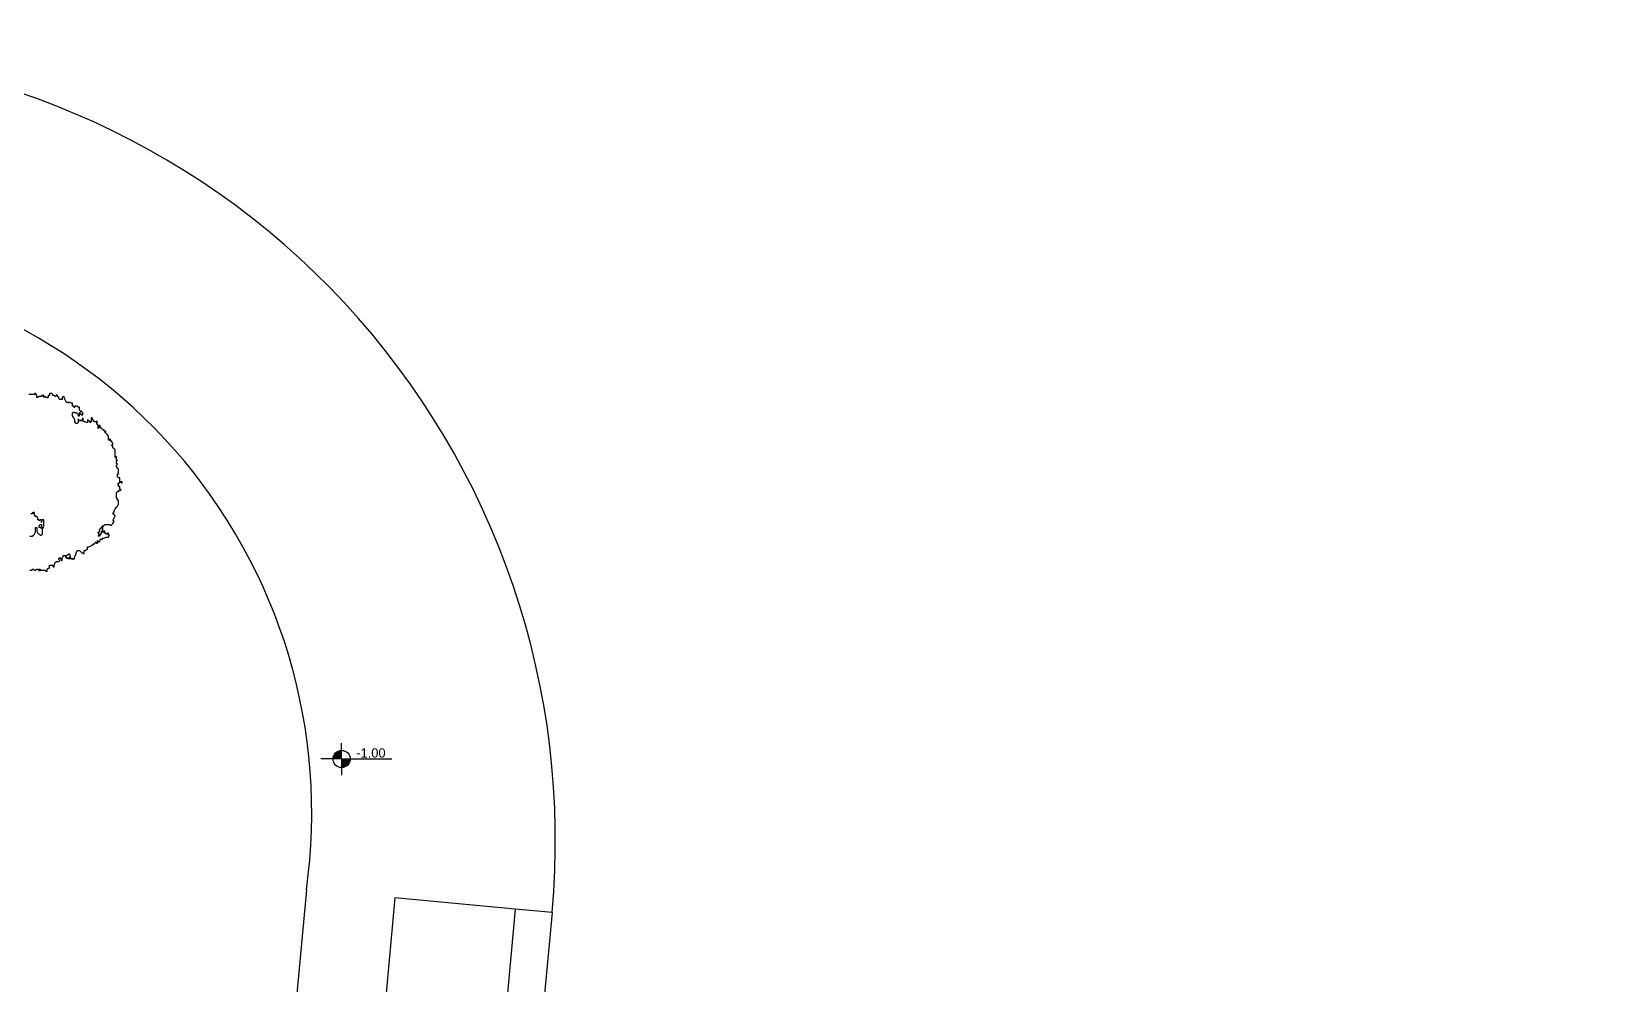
# Model space of a CAD drawing. Extents: x -30 to 1202, y 231 to 898.
# Drawn here: x 173.23 to 207.25, y 426.52 to 447.04 of the extents above; entities that cross this region are included whole.
import ezdxf

# ---------------------------------------------------------------- set-up
doc = ezdxf.new("R2010")
doc.units = 0
doc.header["$LTSCALE"] = 0.04
doc.layers.get('0').update_dxf_attribs({"linetype": 'CONTINUOUS'})
for name, color, linetype in [('0.1', 1, 'CONTINUOUS'), ('0.5', 5, 'CONTINUOUS'), ('CONTORXXNP----00', 255, 'CONTINUOUS'), ('cotas de nivel', 1, 'CONTINUOUS'), ('PISO', 1, 'CONTINUOUS'), ('PISOS', 1, 'CONTINUOUS')]:
    doc.layers.add(name, color=color, linetype=linetype)
doc.styles.get("Standard").update_dxf_attribs({"font": 'romans.shx'})
doc.styles.add('STYLE2', font='arial.ttf')

# ---------------------------------------------------------------- blocks, each defined once
blk = doc.blocks.new('ARB3')
at = {"color": 0}
for p, q in [((-0.1143, 0.4583), (-0.1363, 0.4583)), ((-0.1363, 0.4583), (-0.1311, 0.4521)), ((-0.1085, 0.4583), (-0.1143, 0.4652)), ((-0.1143, 0.4652), (-0.1143, 0.4583)), ((-0.0975, 0.4583), (-0.1085, 0.4583)), ((-0.0924, 0.4652), (-0.0975, 0.4583)), ((-0.0866, 0.4583), (-0.0924, 0.4652)), ((-0.0807, 0.4583), (-0.0866, 0.4583)), ((-0.0698, 0.4652), (-0.0807, 0.4583)), ((-0.0646, 0.4713), (-0.0698, 0.4652)), ((-0.042, 0.4713), (-0.0646, 0.4713)), ((-0.0368, 0.4713), (-0.042, 0.4652)), ((-0.042, 0.4652), (-0.042, 0.4713)), ((-0.0368, 0.4652), (-0.0368, 0.4713)), ((-0.02, 0.4652), (-0.0368, 0.4652)), ((-0.0142, 0.4713), (-0.02, 0.4652)), ((0.0078, 0.4782), (-0.0142, 0.4782)), ((-0.0142, 0.4782), (-0.0142, 0.4713)), ((0.0136, 0.4913), (0.0078, 0.4913)), ((0.0078, 0.4913), (0.0078, 0.4852)), ((0.0078, 0.4852), (0.0078, 0.4782)), ((0.0078, 0.4782), (0.0078, 0.4852)), ((0.0078, 0.4852), (0.0136, 0.4852)), ((0.0078, 0.4852), (0.0136, 0.4852)), ((0.0136, 0.4782), (0.0078, 0.4782)), ((0.0136, 0.4852), (0.0136, 0.4913)), ((0.0136, 0.4713), (0.0136, 0.4782)), ((0.0194, 0.4713), (0.0136, 0.4713)), ((0.0245, 0.4713), (0.0194, 0.4652)), ((0.0194, 0.4652), (0.0194, 0.4713)), ((0.0355, 0.4713), (0.0245, 0.4713)), ((0.0523, 0.4782), (0.0355, 0.4782)), ((0.0355, 0.4782), (0.0355, 0.4713)), ((0.0581, 0.4782), (0.0523, 0.4852)), ((0.0523, 0.4852), (0.0523, 0.4782)), ((0.0581, 0.4713), (0.0581, 0.4782)), ((0.0633, 0.4713), (0.0581, 0.4713)), ((0.0633, 0.4652), (0.0633, 0.4713)), ((0.0691, 0.4583), (0.0633, 0.4652)), ((0.0969, 0.4583), (0.0691, 0.4583)), ((0.1079, 0.4652), (0.0969, 0.4583)), ((0.1137, 0.4652), (0.1079, 0.4652)), ((0.1356, 0.4713), (0.1137, 0.4713)), ((0.1137, 0.4713), (0.1137, 0.4652)), ((0.1466, 0.4652), (0.1356, 0.4713)), ((0.1524, 0.4583), (0.1466, 0.4652)), ((0.1634, 0.4521), (0.1524, 0.4583)), ((-0.3087, 0.366), (-0.3146, 0.366)), ((-0.3146, 0.366), (-0.3146, 0.3591)), ((-0.2978, 0.3721), (-0.3087, 0.366)), ((-0.2919, 0.3791), (-0.2978, 0.3721)), ((-0.2868, 0.386), (-0.2919, 0.386)), ((-0.2919, 0.386), (-0.2868, 0.386)), ((-0.2868, 0.386), (-0.2919, 0.3791)), ((-0.281, 0.3921), (-0.2868, 0.386)), ((-0.281, 0.3921), (-0.281, 0.399)), ((-0.281, 0.399), (-0.281, 0.3921)), ((-0.2758, 0.3921), (-0.281, 0.3921)), ((-0.2642, 0.4052), (-0.2758, 0.3921)), ((-0.2532, 0.4121), (-0.2642, 0.4052)), ((-0.2312, 0.4121), (-0.2532, 0.4121)), ((-0.2254, 0.4252), (-0.2364, 0.4252)), ((-0.2364, 0.4252), (-0.2364, 0.419)), ((-0.2364, 0.419), (-0.2312, 0.419)), ((-0.2312, 0.419), (-0.2312, 0.4121)), ((-0.2196, 0.4321), (-0.2254, 0.4321)), ((-0.2254, 0.4321), (-0.2254, 0.4252)), ((-0.2144, 0.4383), (-0.2196, 0.4321)), ((-0.2086, 0.4383), (-0.2144, 0.4383)), ((-0.2035, 0.4321), (-0.2086, 0.4383)), ((-0.1976, 0.4321), (-0.2035, 0.4321)), ((-0.1867, 0.4383), (-0.1976, 0.4383)), ((-0.1976, 0.4383), (-0.1976, 0.4321)), ((-0.1809, 0.4452), (-0.1867, 0.4383)), ((-0.1757, 0.4521), (-0.1809, 0.4452)), ((-0.1311, 0.4521), (-0.1757, 0.4521)), ((0.175, 0.4452), (0.1634, 0.4521)), ((0.1802, 0.4452), (0.175, 0.4452)), ((0.1912, 0.4383), (0.1802, 0.4452)), ((0.2028, 0.4521), (0.1912, 0.4383)), ((0.2138, 0.4452), (0.2028, 0.4521)), ((0.219, 0.4452), (0.2138, 0.4452)), ((0.2248, 0.4383), (0.219, 0.4452)), ((0.2358, 0.4452), (0.2248, 0.4383)), ((0.2467, 0.4383), (0.2358, 0.4452)), ((0.2525, 0.4321), (0.2467, 0.4383)), ((0.2584, 0.4252), (0.2525, 0.4321)), ((0.2525, 0.419), (0.2584, 0.4252)), ((0.2525, 0.3921), (0.2525, 0.419)), ((0.2584, 0.386), (0.2525, 0.3921)), ((0.2635, 0.3791), (0.2584, 0.386)), ((0.2913, 0.3791), (0.2584, 0.3791)), ((0.2584, 0.3791), (0.2913, 0.3791)), ((0.2745, 0.366), (0.2635, 0.3791)), ((0.2971, 0.3591), (0.2745, 0.366)), ((0.3023, 0.3921), (0.2913, 0.3921)), ((0.2913, 0.3921), (0.2913, 0.386)), ((0.2913, 0.386), (0.2971, 0.386)), ((0.2913, 0.3721), (0.2913, 0.3791)), ((0.2913, 0.3791), (0.3191, 0.3591)), ((0.2971, 0.3721), (0.2913, 0.3721)), ((0.2971, 0.386), (0.2971, 0.3721)), ((0.3139, 0.4121), (0.3023, 0.4121)), ((0.3023, 0.4121), (0.3023, 0.4052)), ((0.3023, 0.4052), (0.3081, 0.4052)), ((0.3081, 0.399), (0.3023, 0.3921)), ((0.3081, 0.4052), (0.3081, 0.399)), ((0.3249, 0.4121), (0.3139, 0.419)), ((0.3139, 0.419), (0.3139, 0.4121)), ((0.3249, 0.399), (0.3249, 0.4121)), ((0.3301, 0.386), (0.3249, 0.399)), ((0.3301, 0.3791), (0.3301, 0.386)), ((0.3359, 0.3791), (0.3301, 0.3791)), ((0.3359, 0.366), (0.3359, 0.3791)), ((0.3468, 0.366), (0.3359, 0.366)), ((0.3527, 0.3591), (0.3468, 0.366)), ((-0.3475, 0.326), (-0.3591, 0.3191)), ((-0.3591, 0.3191), (-0.3591, 0.3129)), ((-0.3591, 0.3129), (-0.3365, 0.3129)), ((-0.3423, 0.326), (-0.3475, 0.326)), ((-0.3365, 0.306), (-0.3475, 0.2929)), ((-0.3475, 0.2929), (-0.3313, 0.2929)), ((-0.3255, 0.346), (-0.3423, 0.346)), ((-0.3423, 0.346), (-0.3365, 0.346)), ((-0.3365, 0.3329), (-0.3423, 0.326)), ((-0.3365, 0.2729), (-0.3423, 0.2668)), ((-0.3365, 0.346), (-0.3365, 0.3329)), ((-0.3365, 0.3129), (-0.3365, 0.306)), ((-0.3365, 0.306), (-0.3365, 0.3129)), ((-0.3365, 0.3129), (-0.3313, 0.306)), ((-0.3313, 0.306), (-0.3365, 0.306)), ((-0.3313, 0.286), (-0.3365, 0.2799)), ((-0.3365, 0.2799), (-0.3365, 0.2729)), ((-0.3313, 0.2929), (-0.3313, 0.286)), ((-0.3146, 0.3529), (-0.3255, 0.346)), ((-0.3146, 0.3591), (-0.3036, 0.3591)), ((-0.2978, 0.3529), (-0.3146, 0.3529)), ((-0.3036, 0.3591), (-0.2978, 0.3529)), ((0.2971, 0.3529), (0.2971, 0.3591)), ((0.3023, 0.3529), (0.2971, 0.3529)), ((0.3081, 0.3591), (0.3023, 0.3591)), ((0.3023, 0.3591), (0.3023, 0.3529)), ((0.3191, 0.3529), (0.3081, 0.3591)), ((0.3191, 0.3591), (0.3191, 0.3529)), ((0.3527, 0.3529), (0.3468, 0.346)), ((0.3468, 0.346), (0.3468, 0.3529)), ((0.3468, 0.3529), (0.3527, 0.3529)), ((0.3527, 0.3529), (0.3527, 0.3591)), ((0.3636, 0.346), (0.3527, 0.3529)), ((0.3527, 0.3391), (0.3578, 0.346)), ((0.3578, 0.3391), (0.3527, 0.3391)), ((0.3578, 0.346), (0.3636, 0.346)), ((0.3636, 0.3329), (0.3578, 0.3391)), ((0.3636, 0.326), (0.3636, 0.3329)), ((0.3695, 0.326), (0.3636, 0.326)), ((0.3695, 0.3191), (0.3695, 0.326)), ((0.3746, 0.3129), (0.3695, 0.3191)), ((0.3804, 0.2998), (0.3746, 0.3129)), ((0.3804, 0.2929), (0.3804, 0.2998)), ((0.3914, 0.2929), (0.3804, 0.2929)), ((0.4024, 0.2799), (0.3914, 0.2929)), ((0.4024, 0.2729), (0.4024, 0.2799)), ((0.4192, 0.2729), (0.4024, 0.2729)), ((0.4192, 0.2668), (0.4192, 0.2729)), ((-0.4424, 0.2007), (-0.4476, 0.1937)), ((-0.4476, 0.1937), (-0.4476, 0.1807)), ((-0.4476, 0.1807), (-0.4476, 0.1868)), ((-0.4476, 0.1868), (-0.4476, 0.1737)), ((-0.4256, 0.2068), (-0.4424, 0.2068)), ((-0.4424, 0.2068), (-0.4424, 0.2007)), ((-0.4424, 0.2007), (-0.4424, 0.2068)), ((-0.4424, 0.2068), (-0.4424, 0.2007)), ((-0.4198, 0.2399), (-0.4256, 0.2337)), ((-0.4256, 0.2337), (-0.4256, 0.2199)), ((-0.4256, 0.2199), (-0.4198, 0.2199)), ((-0.4198, 0.2137), (-0.4256, 0.2137)), ((-0.4256, 0.2137), (-0.4256, 0.2068)), ((-0.403, 0.2468), (-0.4198, 0.2468)), ((-0.4198, 0.2468), (-0.4198, 0.2399)), ((-0.4198, 0.2199), (-0.4198, 0.2137)), ((-0.4198, 0.2137), (-0.4198, 0.2199)), ((-0.4198, 0.2199), (-0.4198, 0.2137)), ((-0.3979, 0.2529), (-0.403, 0.2468)), ((-0.3921, 0.2599), (-0.3979, 0.2599)), ((-0.3979, 0.2599), (-0.3979, 0.2529)), ((-0.3979, 0.2529), (-0.3979, 0.2599)), ((-0.3979, 0.2599), (-0.3979, 0.2529)), ((-0.3869, 0.2668), (-0.3921, 0.2599)), ((-0.3921, 0.2137), (-0.3921, 0.2199)), ((-0.3921, 0.2199), (-0.3869, 0.2199)), ((-0.3869, 0.2068), (-0.3921, 0.2137)), ((-0.3753, 0.2668), (-0.3869, 0.2668)), ((-0.3869, 0.2468), (-0.3869, 0.2529)), ((-0.3869, 0.2529), (-0.3869, 0.2468)), ((-0.3869, 0.2468), (-0.3811, 0.2529)), ((-0.3701, 0.2468), (-0.3869, 0.2468)), ((-0.3869, 0.2337), (-0.3753, 0.2399)), ((-0.3869, 0.2199), (-0.3869, 0.2337)), ((-0.3701, 0.2068), (-0.3869, 0.2068)), ((-0.3811, 0.2529), (-0.3753, 0.2599)), ((-0.3753, 0.2599), (-0.3753, 0.2668)), ((-0.3753, 0.2399), (-0.3701, 0.2399)), ((-0.3701, 0.2399), (-0.3701, 0.2468)), ((-0.3591, 0.2137), (-0.3701, 0.2068)), ((-0.3533, 0.2668), (-0.3591, 0.2668)), ((-0.3591, 0.2668), (-0.3423, 0.2668)), ((-0.3475, 0.2199), (-0.3591, 0.2137)), ((-0.3475, 0.2599), (-0.3533, 0.2668)), ((-0.3423, 0.2468), (-0.3533, 0.2399)), ((-0.3533, 0.2399), (-0.3313, 0.2399)), ((-0.3423, 0.2668), (-0.3475, 0.2668)), ((-0.3475, 0.2668), (-0.3475, 0.2599)), ((-0.3423, 0.2529), (-0.3475, 0.2529)), ((-0.3475, 0.2529), (-0.3423, 0.2529)), ((-0.3365, 0.2199), (-0.3475, 0.2199)), ((-0.3423, 0.2668), (-0.3423, 0.2529)), ((-0.3423, 0.2529), (-0.3423, 0.2468)), ((-0.3255, 0.2268), (-0.3365, 0.2199)), ((-0.3313, 0.2399), (-0.3255, 0.2337)), ((-0.3255, 0.2337), (-0.3255, 0.2268)), ((0.4024, 0.2468), (0.414, 0.2599)), ((0.4024, 0.2337), (0.4024, 0.2468)), ((0.414, 0.2268), (0.4024, 0.2337)), ((0.414, 0.2599), (0.414, 0.2668)), ((0.414, 0.2668), (0.4192, 0.2668)), ((0.4192, 0.2268), (0.414, 0.2268)), ((0.436, 0.2199), (0.4192, 0.2268)), ((0.4192, 0.1868), (0.4302, 0.1937)), ((0.425, 0.1868), (0.4192, 0.1868)), ((0.425, 0.1807), (0.425, 0.1868)), ((0.4302, 0.1937), (0.4418, 0.1937)), ((0.4528, 0.2137), (0.436, 0.2199)), ((0.4418, 0.1937), (0.4418, 0.1868)), ((0.4418, 0.1868), (0.447, 0.1868)), ((0.447, 0.2068), (0.447, 0.2137)), ((0.447, 0.2137), (0.4528, 0.2137)), ((0.447, 0.2007), (0.4528, 0.2068)), ((0.4528, 0.2068), (0.447, 0.2068)), ((0.447, 0.1807), (0.447, 0.2007)), ((0.447, 0.1868), (0.447, 0.1807)), ((-0.487, 0.1207), (-0.4922, 0.1145)), ((-0.4922, 0.1145), (-0.487, 0.1145)), ((-0.487, 0.0945), (-0.4922, 0.0945)), ((-0.4812, 0.1207), (-0.487, 0.1207)), ((-0.487, 0.1145), (-0.4812, 0.1076)), ((-0.4812, 0.1076), (-0.487, 0.1015)), ((-0.487, 0.1015), (-0.487, 0.0945)), ((-0.4754, 0.1607), (-0.4812, 0.1537)), ((-0.4812, 0.1537), (-0.4754, 0.1476)), ((-0.4754, 0.1276), (-0.4812, 0.1207)), ((-0.4702, 0.1607), (-0.4754, 0.1607)), ((-0.4754, 0.1476), (-0.4644, 0.1476)), ((-0.4702, 0.1276), (-0.4754, 0.1276)), ((-0.4534, 0.1676), (-0.4702, 0.1607)), ((-0.4644, 0.1345), (-0.4702, 0.1276)), ((-0.4644, 0.1476), (-0.4644, 0.1345)), ((-0.4476, 0.1737), (-0.4534, 0.1676)), ((0.4302, 0.1737), (0.425, 0.1807)), ((0.4302, 0.1537), (0.4302, 0.1737)), ((0.436, 0.1537), (0.4302, 0.1537)), ((0.4418, 0.1676), (0.436, 0.1676)), ((0.436, 0.1676), (0.4418, 0.1676)), ((0.447, 0.1476), (0.436, 0.1537)), ((0.447, 0.1807), (0.4418, 0.1676)), ((0.447, 0.1737), (0.4418, 0.1807)), ((0.4418, 0.1807), (0.447, 0.1807)), ((0.4418, 0.1676), (0.447, 0.1737)), ((0.4418, 0.1345), (0.4528, 0.1407)), ((0.447, 0.1276), (0.4418, 0.1345)), ((0.4579, 0.1476), (0.447, 0.1476)), ((0.4528, 0.1276), (0.447, 0.1276)), ((0.4528, 0.1407), (0.4579, 0.1407)), ((0.4579, 0.1345), (0.4528, 0.1276)), ((0.4579, 0.1407), (0.4579, 0.1476)), ((0.4638, 0.1276), (0.4579, 0.1345)), ((0.4638, 0.1145), (0.4638, 0.1276)), ((0.4696, 0.1076), (0.4638, 0.1145)), ((0.4857, 0.1015), (0.4696, 0.1076)), ((0.4973, 0.1015), (0.4857, 0.1015)), ((0.4857, 0.0745), (0.4857, 0.0945)), ((0.4857, 0.0945), (0.4915, 0.0945)), ((0.4915, 0.0945), (0.4973, 0.1015)), ((-0.498, 0.0745), (-0.487, 0.0745)), ((-0.487, 0.0015), (-0.498, -0.0047)), ((-0.487, 0.0745), (-0.487, 0.0676)), ((-0.487, 0.0676), (-0.4754, 0.0676)), ((-0.4754, 0.0415), (-0.487, 0.0415)), ((-0.487, 0.0415), (-0.487, 0.0284)), ((-0.487, 0.0284), (-0.487, 0.0346)), ((-0.487, 0.0346), (-0.4812, 0.0284)), ((-0.4754, 0.0015), (-0.487, 0.0015)), ((-0.4754, 0.0676), (-0.4812, 0.0676)), ((-0.4812, 0.0676), (-0.4754, 0.0676)), ((-0.4754, 0.0546), (-0.4812, 0.0484)), ((-0.4812, 0.0484), (-0.4812, 0.0415)), ((-0.4812, 0.0415), (-0.4754, 0.0415)), ((-0.4812, 0.0284), (-0.4812, 0.0153)), ((-0.4812, 0.0153), (-0.4754, 0.0084)), ((-0.4754, 0.0676), (-0.4754, 0.0615)), ((-0.4754, 0.0615), (-0.4754, 0.0676)), ((-0.4754, 0.0676), (-0.4754, 0.0546)), ((-0.4754, 0.0084), (-0.4754, 0.0015)), ((0.2138, 0.0084), (0.2028, -0.0047)), ((0.2248, 0.0084), (0.2138, 0.0084)), ((0.2635, 0.0415), (0.2248, 0.0415)), ((0.2248, 0.0415), (0.2248, 0.0346)), ((0.2248, 0.0346), (0.2306, 0.0284)), ((0.2416, 0.0284), (0.2248, 0.0284)), ((0.2248, 0.0284), (0.2248, 0.0215)), ((0.2248, 0.0215), (0.2306, 0.0153)), ((0.2306, 0.0153), (0.2248, 0.0153)), ((0.2248, 0.0153), (0.2248, 0.0084)), ((0.2306, 0.0284), (0.2416, 0.0284)), ((0.2525, 0.0215), (0.2525, 0.0284)), ((0.2525, 0.0284), (0.2635, 0.0284)), ((0.2584, 0.0153), (0.2525, 0.0215)), ((0.2693, 0.0153), (0.2584, 0.0153)), ((0.2635, 0.0284), (0.2693, 0.0346)), ((0.2693, 0.0346), (0.2693, 0.0415)), ((0.3081, 0.0346), (0.2693, 0.0346)), ((0.2693, 0.0346), (0.2745, 0.0284)), ((0.2693, 0.0346), (0.2745, 0.0346)), ((0.2745, 0.0346), (0.2693, 0.0346)), ((0.2745, 0.0284), (0.2693, 0.0215)), ((0.2693, 0.0215), (0.2693, 0.0153)), ((0.2693, -0.0047), (0.2693, 0.0015)), ((0.2693, 0.0015), (0.2913, 0.0015)), ((0.2913, 0.0015), (0.3023, 0.0084)), ((0.3023, 0.0084), (0.3081, 0.0153)), ((0.3139, 0.0284), (0.3081, 0.0346)), ((0.3081, 0.0153), (0.3139, 0.0215)), ((0.3139, 0.0215), (0.3139, 0.0284)), ((0.5025, 0.0745), (0.4857, 0.0745)), ((0.5025, 0.0676), (0.5025, 0.0745)), ((0.5083, 0.0615), (0.5025, 0.0676)), ((0.5193, 0.0615), (0.5083, 0.0615)), ((0.5083, 0.0153), (0.5083, 0.0215)), ((0.5083, 0.0215), (0.5135, 0.0215)), ((0.5083, 0.0084), (0.5135, 0.0153)), ((0.5193, 0.0153), (0.5083, 0.0153)), ((0.5083, 0.0015), (0.5083, 0.0084)), ((0.5135, -0.0047), (0.5083, 0.0015)), ((0.5135, 0.0484), (0.5193, 0.0546)), ((0.5135, 0.0215), (0.5135, 0.0484)), ((0.5135, 0.0153), (0.5193, 0.0153)), ((0.5193, 0.0546), (0.5193, 0.0615)), ((0.186, -0.0116), (0.1802, -0.0177)), ((0.1802, -0.0177), (0.1912, -0.0177)), ((0.197, -0.0116), (0.186, -0.0116)), ((0.1912, -0.0177), (0.186, -0.0177)), ((0.186, -0.0177), (0.186, -0.0247)), ((0.186, -0.0247), (0.1912, -0.0247)), ((0.1912, -0.0247), (0.1912, -0.0316)), ((0.208, -0.0047), (0.197, -0.0116)), ((0.2028, -0.0047), (0.208, -0.0047)), ((0.2971, -0.0047), (0.2693, -0.0047)), ((0.3081, -0.0116), (0.2971, -0.0047)), ((0.3139, -0.0177), (0.3081, -0.0116)), ((0.3191, -0.0247), (0.3139, -0.0177)), ((0.3191, -0.0377), (0.3191, -0.0247)), ((0.5083, -0.0177), (0.5135, -0.0116)), ((0.5083, -0.0247), (0.5083, -0.0177)), ((0.5135, -0.0247), (0.5083, -0.0247)), ((0.5135, -0.0116), (0.5135, -0.0047)), ((0.5135, -0.0377), (0.5135, -0.0247))]:
    blk.add_line(p, q, dxfattribs=at)
for p, q in [((-0.4922, 0.0945), (-0.498, 0.0876)), ((-0.498, 0.0876), (-0.498, 0.0745)), ((-0.498, -0.0047), (-0.498, -0.0116)), ((-0.498, -0.0116), (-0.4922, -0.0116)), ((-0.4922, -0.0116), (-0.4922, -0.0446))]:
    blk.add_line(p, q)
at = {"layer": 'CONTORXXNP----00'}
for p, q in [((-0.1363, 0.4583), (-0.1311, 0.4521)), ((-0.1143, 0.4583), (-0.1363, 0.4583)), ((-0.1143, 0.4652), (-0.1143, 0.4583)), ((-0.1085, 0.4583), (-0.1143, 0.4652)), ((-0.0975, 0.4583), (-0.1085, 0.4583)), ((-0.0924, 0.4652), (-0.0975, 0.4583)), ((-0.0866, 0.4583), (-0.0924, 0.4652)), ((-0.0807, 0.4583), (-0.0866, 0.4583)), ((-0.0698, 0.4652), (-0.0807, 0.4583)), ((-0.0646, 0.4713), (-0.0698, 0.4652)), ((-0.042, 0.4713), (-0.0646, 0.4713)), ((-0.042, 0.4652), (-0.042, 0.4713)), ((-0.0368, 0.4713), (-0.042, 0.4652)), ((-0.0368, 0.4652), (-0.0368, 0.4713)), ((-0.02, 0.4652), (-0.0368, 0.4652)), ((-0.0142, 0.4713), (-0.02, 0.4652)), ((-0.0142, 0.4782), (-0.0142, 0.4713)), ((0.0078, 0.4782), (-0.0142, 0.4782)), ((0.0136, 0.4782), (0.0078, 0.4782)), ((0.0136, 0.4713), (0.0136, 0.4782)), ((0.0194, 0.4713), (0.0136, 0.4713)), ((0.0194, 0.4652), (0.0194, 0.4713)), ((0.0245, 0.4713), (0.0194, 0.4652)), ((0.0355, 0.4713), (0.0245, 0.4713)), ((0.0355, 0.4782), (0.0355, 0.4713)), ((0.0523, 0.4782), (0.0355, 0.4782)), ((0.0523, 0.4852), (0.0523, 0.4782)), ((0.0581, 0.4782), (0.0523, 0.4852)), ((0.0581, 0.4713), (0.0581, 0.4782)), ((0.0633, 0.4713), (0.0581, 0.4713)), ((0.0633, 0.4652), (0.0633, 0.4713)), ((0.0691, 0.4583), (0.0633, 0.4652)), ((0.0969, 0.4583), (0.0691, 0.4583)), ((0.1079, 0.4652), (0.0969, 0.4583)), ((0.1137, 0.4652), (0.1079, 0.4652)), ((0.1137, 0.4713), (0.1137, 0.4652)), ((0.1356, 0.4713), (0.1137, 0.4713)), ((0.1466, 0.4652), (0.1356, 0.4713)), ((0.1524, 0.4583), (0.1466, 0.4652)), ((0.1634, 0.4521), (0.1524, 0.4583)), ((-0.3146, 0.366), (-0.3146, 0.3591)), ((-0.3087, 0.366), (-0.3146, 0.366)), ((-0.2978, 0.3721), (-0.3087, 0.366)), ((-0.2919, 0.3791), (-0.2978, 0.3721)), ((-0.2868, 0.386), (-0.2919, 0.3791)), ((-0.281, 0.3921), (-0.2868, 0.386)), ((-0.2758, 0.3921), (-0.281, 0.3921)), ((-0.2642, 0.4052), (-0.2758, 0.3921)), ((-0.2532, 0.4121), (-0.2642, 0.4052)), ((-0.2312, 0.4121), (-0.2532, 0.4121)), ((-0.2364, 0.4252), (-0.2364, 0.419)), ((-0.2254, 0.4252), (-0.2364, 0.4252)), ((-0.2364, 0.419), (-0.2312, 0.419)), ((-0.2312, 0.419), (-0.2312, 0.4121)), ((-0.2254, 0.4321), (-0.2254, 0.4252)), ((-0.2196, 0.4321), (-0.2254, 0.4321)), ((-0.2144, 0.4383), (-0.2196, 0.4321)), ((-0.2086, 0.4383), (-0.2144, 0.4383)), ((-0.2035, 0.4321), (-0.2086, 0.4383)), ((-0.1976, 0.4321), (-0.2035, 0.4321)), ((-0.1976, 0.4383), (-0.1976, 0.4321)), ((-0.1867, 0.4383), (-0.1976, 0.4383)), ((-0.1809, 0.4452), (-0.1867, 0.4383)), ((-0.1757, 0.4521), (-0.1809, 0.4452)), ((-0.1311, 0.4521), (-0.1757, 0.4521)), ((0.175, 0.4452), (0.1634, 0.4521)), ((0.1802, 0.4452), (0.175, 0.4452)), ((0.1912, 0.4383), (0.1802, 0.4452)), ((0.2028, 0.4521), (0.1912, 0.4383)), ((0.2138, 0.4452), (0.2028, 0.4521)), ((0.219, 0.4452), (0.2138, 0.4452)), ((0.2248, 0.4383), (0.219, 0.4452)), ((0.2358, 0.4452), (0.2248, 0.4383)), ((0.2467, 0.4383), (0.2358, 0.4452)), ((0.2525, 0.4321), (0.2467, 0.4383)), ((0.2584, 0.4252), (0.2525, 0.4321)), ((0.2525, 0.419), (0.2584, 0.4252)), ((0.2525, 0.3921), (0.2525, 0.419)), ((0.2584, 0.386), (0.2525, 0.3921)), ((0.2635, 0.3791), (0.2584, 0.386)), ((0.2745, 0.366), (0.2635, 0.3791)), ((0.2971, 0.3591), (0.2745, 0.366)), ((0.2913, 0.3921), (0.2913, 0.386)), ((0.3023, 0.3921), (0.2913, 0.3921)), ((0.2913, 0.386), (0.2971, 0.386)), ((0.2971, 0.386), (0.2971, 0.3749)), ((0.2971, 0.3749), (0.3191, 0.3591)), ((0.3023, 0.4121), (0.3023, 0.4052)), ((0.3139, 0.4121), (0.3023, 0.4121)), ((0.3023, 0.4052), (0.3081, 0.4052)), ((0.3081, 0.399), (0.3023, 0.3921)), ((0.3081, 0.4052), (0.3081, 0.399)), ((0.3139, 0.419), (0.3139, 0.4121)), ((0.3249, 0.4121), (0.3139, 0.419)), ((0.3249, 0.399), (0.3249, 0.4121)), ((0.3301, 0.386), (0.3249, 0.399)), ((0.3301, 0.3791), (0.3301, 0.386)), ((0.3359, 0.3791), (0.3301, 0.3791)), ((0.3359, 0.366), (0.3359, 0.3791)), ((0.3468, 0.366), (0.3359, 0.366)), ((0.3527, 0.3591), (0.3468, 0.366)), ((-0.3475, 0.326), (-0.3591, 0.3191)), ((-0.3591, 0.3191), (-0.3591, 0.3129)), ((-0.3591, 0.3129), (-0.3365, 0.3129)), ((-0.3423, 0.326), (-0.3475, 0.326)), ((-0.3365, 0.306), (-0.3475, 0.2929)), ((-0.3475, 0.2929), (-0.3313, 0.2929)), ((-0.3365, 0.3329), (-0.3423, 0.326)), ((-0.3365, 0.2729), (-0.3423, 0.2668)), ((-0.3365, 0.346), (-0.3255, 0.346)), ((-0.3365, 0.346), (-0.3365, 0.3329)), ((-0.3365, 0.306), (-0.3365, 0.3129)), ((-0.3365, 0.3129), (-0.3365, 0.306)), ((-0.3313, 0.286), (-0.3365, 0.2799)), ((-0.3365, 0.2799), (-0.3365, 0.2729)), ((-0.3313, 0.2929), (-0.3313, 0.286)), ((-0.3146, 0.3529), (-0.3255, 0.346)), ((-0.3146, 0.3591), (-0.3036, 0.3591)), ((-0.2978, 0.3529), (-0.3146, 0.3529)), ((-0.3036, 0.3591), (-0.2978, 0.3529)), ((0.2971, 0.3529), (0.2971, 0.3591)), ((0.3023, 0.3529), (0.2971, 0.3529)), ((0.3023, 0.3591), (0.3023, 0.3529)), ((0.3081, 0.3591), (0.3023, 0.3591)), ((0.3191, 0.3529), (0.3081, 0.3591)), ((0.3191, 0.3591), (0.3191, 0.3529)), ((0.3527, 0.3529), (0.3527, 0.3591)), ((0.3636, 0.346), (0.3527, 0.3529)), ((0.3527, 0.3391), (0.3578, 0.346)), ((0.3578, 0.3391), (0.3527, 0.3391)), ((0.3578, 0.346), (0.3636, 0.346)), ((0.3636, 0.3329), (0.3578, 0.3391)), ((0.3636, 0.326), (0.3636, 0.3329)), ((0.3695, 0.326), (0.3636, 0.326)), ((0.3695, 0.3191), (0.3695, 0.326)), ((0.3746, 0.3129), (0.3695, 0.3191)), ((0.3804, 0.2998), (0.3746, 0.3129)), ((0.3804, 0.2929), (0.3804, 0.2998)), ((0.3914, 0.2929), (0.3804, 0.2929)), ((0.4024, 0.2799), (0.3914, 0.2929)), ((0.4024, 0.2729), (0.4024, 0.2799)), ((0.4192, 0.2729), (0.4024, 0.2729)), ((0.4192, 0.2668), (0.4192, 0.2729)), ((-0.4424, 0.2007), (-0.4476, 0.1937)), ((-0.4476, 0.1937), (-0.4476, 0.1807)), ((-0.4476, 0.1868), (-0.4476, 0.1737)), ((-0.4476, 0.1807), (-0.4476, 0.1868)), ((-0.4424, 0.2068), (-0.4424, 0.2007)), ((-0.4424, 0.2007), (-0.4424, 0.2068)), ((-0.4424, 0.2068), (-0.4424, 0.2007)), ((-0.4256, 0.2068), (-0.4424, 0.2068)), ((-0.4198, 0.2399), (-0.4256, 0.2337)), ((-0.4256, 0.2337), (-0.4256, 0.2199)), ((-0.4256, 0.2199), (-0.4198, 0.2199)), ((-0.4256, 0.2137), (-0.4256, 0.2068)), ((-0.4198, 0.2137), (-0.4256, 0.2137)), ((-0.4198, 0.2468), (-0.4198, 0.2399)), ((-0.403, 0.2468), (-0.4198, 0.2468)), ((-0.4198, 0.2199), (-0.4198, 0.2137)), ((-0.4198, 0.2137), (-0.4198, 0.2199)), ((-0.4198, 0.2199), (-0.4198, 0.2137)), ((-0.3979, 0.2529), (-0.403, 0.2468)), ((-0.3979, 0.2599), (-0.3979, 0.2529)), ((-0.3979, 0.2529), (-0.3979, 0.2599)), ((-0.3979, 0.2599), (-0.3979, 0.2529)), ((-0.3921, 0.2599), (-0.3979, 0.2599)), ((-0.3869, 0.2668), (-0.3921, 0.2599)), ((-0.3921, 0.2199), (-0.3869, 0.2199)), ((-0.3921, 0.2137), (-0.3921, 0.2199)), ((-0.3869, 0.2068), (-0.3921, 0.2137)), ((-0.3753, 0.2668), (-0.3869, 0.2668)), ((-0.3869, 0.2468), (-0.3811, 0.2529)), ((-0.3701, 0.2468), (-0.3869, 0.2468)), ((-0.3869, 0.2337), (-0.3753, 0.2399)), ((-0.3869, 0.2199), (-0.3869, 0.2337)), ((-0.3701, 0.2068), (-0.3869, 0.2068)), ((-0.3811, 0.2529), (-0.3753, 0.2599)), ((-0.3753, 0.2599), (-0.3753, 0.2668)), ((-0.3753, 0.2399), (-0.3701, 0.2399)), ((-0.3701, 0.2399), (-0.3701, 0.2468)), ((-0.3591, 0.2137), (-0.3701, 0.2068)), ((-0.3475, 0.2199), (-0.3591, 0.2137)), ((-0.3423, 0.2468), (-0.3533, 0.2399)), ((-0.3533, 0.2399), (-0.3313, 0.2399)), ((-0.3365, 0.2199), (-0.3475, 0.2199)), ((-0.3423, 0.2668), (-0.3423, 0.2529)), ((-0.3423, 0.2529), (-0.3423, 0.2468)), ((-0.3255, 0.2268), (-0.3365, 0.2199)), ((-0.3313, 0.2399), (-0.3255, 0.2337)), ((-0.3255, 0.2337), (-0.3255, 0.2268)), ((0.4024, 0.2468), (0.414, 0.2599)), ((0.4024, 0.2337), (0.4024, 0.2468)), ((0.414, 0.2268), (0.4024, 0.2337)), ((0.414, 0.2668), (0.4192, 0.2668)), ((0.414, 0.2599), (0.414, 0.2668)), ((0.4192, 0.2268), (0.414, 0.2268)), ((0.436, 0.2199), (0.4192, 0.2268)), ((0.4192, 0.1868), (0.4302, 0.1937)), ((0.425, 0.1868), (0.4192, 0.1868)), ((0.425, 0.1807), (0.425, 0.1868)), ((0.4302, 0.1937), (0.4418, 0.1937)), ((0.4528, 0.2137), (0.436, 0.2199)), ((0.4418, 0.1937), (0.4418, 0.1868)), ((0.4418, 0.1868), (0.447, 0.1868)), ((0.447, 0.2137), (0.4528, 0.2137)), ((0.447, 0.2068), (0.447, 0.2137)), ((0.4528, 0.2068), (0.447, 0.2068)), ((0.447, 0.2007), (0.4528, 0.2068)), ((0.447, 0.2007), (0.447, 0.1868)), ((-0.4922, 0.0945), (-0.498, 0.0876)), ((-0.487, 0.1207), (-0.4922, 0.1145)), ((-0.4922, 0.1145), (-0.487, 0.1145)), ((-0.487, 0.0945), (-0.4922, 0.0945)), ((-0.4812, 0.1207), (-0.487, 0.1207)), ((-0.487, 0.1145), (-0.4812, 0.1076)), ((-0.4812, 0.1076), (-0.487, 0.1015)), ((-0.487, 0.1015), (-0.487, 0.0945)), ((-0.4754, 0.1607), (-0.4812, 0.1537)), ((-0.4812, 0.1537), (-0.4754, 0.1476)), ((-0.4754, 0.1276), (-0.4812, 0.1207)), ((-0.4702, 0.1607), (-0.4754, 0.1607)), ((-0.4754, 0.1476), (-0.4644, 0.1476)), ((-0.4702, 0.1276), (-0.4754, 0.1276)), ((-0.4534, 0.1676), (-0.4702, 0.1607)), ((-0.4644, 0.1345), (-0.4702, 0.1276)), ((-0.4644, 0.1476), (-0.4644, 0.1345)), ((-0.4476, 0.1737), (-0.4534, 0.1676)), ((0.4302, 0.1737), (0.425, 0.1807)), ((0.4302, 0.1537), (0.4302, 0.1737)), ((0.436, 0.1537), (0.4302, 0.1537)), ((0.447, 0.1476), (0.436, 0.1537)), ((0.4418, 0.1345), (0.4528, 0.1407)), ((0.447, 0.1276), (0.4418, 0.1345)), ((0.4579, 0.1476), (0.447, 0.1476)), ((0.4528, 0.1276), (0.447, 0.1276)), ((0.4528, 0.1407), (0.4579, 0.1407)), ((0.4579, 0.1345), (0.4528, 0.1276)), ((0.4579, 0.1407), (0.4579, 0.1476)), ((0.4638, 0.1276), (0.4579, 0.1345)), ((0.4638, 0.1145), (0.4638, 0.1276)), ((0.4696, 0.1076), (0.4638, 0.1145)), ((0.4857, 0.1015), (0.4696, 0.1076)), ((0.4973, 0.1015), (0.4857, 0.1015)), ((0.4857, 0.0945), (0.4915, 0.0945)), ((0.4857, 0.0745), (0.4857, 0.0945)), ((0.4915, 0.0945), (0.4973, 0.1015)), ((-0.498, 0.0876), (-0.498, 0.0745)), ((-0.498, 0.0745), (-0.487, 0.0745)), ((-0.487, 0.0015), (-0.498, -0.0047)), ((-0.487, 0.0745), (-0.487, 0.0676)), ((-0.487, 0.0676), (-0.4754, 0.0676)), ((-0.487, 0.0415), (-0.4812, 0.0415)), ((-0.487, 0.0346), (-0.487, 0.0415)), ((-0.487, 0.0346), (-0.4812, 0.0284)), ((-0.4754, 0.0015), (-0.487, 0.0015)), ((-0.4812, 0.0676), (-0.4754, 0.0676)), ((-0.4754, 0.0676), (-0.4812, 0.0676)), ((-0.4754, 0.0546), (-0.4812, 0.0484)), ((-0.4812, 0.0484), (-0.4812, 0.0415)), ((-0.4812, 0.0284), (-0.4812, 0.0153)), ((-0.4812, 0.0153), (-0.4754, 0.0084)), ((-0.4754, 0.0676), (-0.4754, 0.0546)), ((-0.4754, 0.0615), (-0.4754, 0.0676)), ((-0.4754, 0.0676), (-0.4754, 0.0615)), ((-0.4754, 0.0084), (-0.4754, 0.0015)), ((0.5025, 0.0745), (0.4857, 0.0745)), ((0.5025, 0.0676), (0.5025, 0.0745)), ((0.5083, 0.0615), (0.5025, 0.0676)), ((0.5193, 0.0615), (0.5083, 0.0615)), ((0.5083, 0.0215), (0.5135, 0.0215)), ((0.5083, 0.0153), (0.5083, 0.0215)), ((0.5083, 0.0153), (0.5135, 0.0153)), ((0.5083, 0.0084), (0.5135, 0.0153)), ((0.5083, 0.0015), (0.5083, 0.0084)), ((0.5135, -0.0047), (0.5083, 0.0015)), ((0.5135, 0.0484), (0.5193, 0.0546)), ((0.5135, 0.0215), (0.5135, 0.0484)), ((0.5193, 0.0546), (0.5193, 0.0615)), ((-0.498, -0.0047), (-0.498, -0.0116)), ((-0.498, -0.0116), (-0.4922, -0.0116)), ((-0.4922, -0.0116), (-0.4922, -0.0446)), ((0.5083, -0.0177), (0.5135, -0.0116)), ((0.5083, -0.0247), (0.5083, -0.0177)), ((0.5135, -0.0247), (0.5083, -0.0247)), ((0.5135, -0.0116), (0.5135, -0.0047)), ((0.5135, -0.0377), (0.5135, -0.0247))]:
    blk.add_line(p, q, dxfattribs=at)
at = {"flags": 11}
blk.add_attdef('CENTROIDE', (-0.1114, -0.0329), '', height=0.0504, dxfattribs=at)

msp = doc.modelspace()

# ---------------------------------------------------------------- hatches: boundary and pattern name
at = {"layer": 'cotas de nivel'}
h = msp.add_hatch(color=256, dxfattribs=at)
h.paths.add_polyline_path([(179.912, 431.372), (179.912, 431.557, 0.414214), (179.726, 431.372)])
h.paths.add_polyline_path([(179.912, 431.372), (179.912, 431.186, 0.414214), (180.097, 431.372)])

# ---------------------------------------------------------------- linework, layer by layer
at = {"layer": '0.1'}
msp.add_line((183.649, 428.14), (181.06, 428.378), dxfattribs=at)
msp.add_arc((149.62, 408.111), 23.683, 322.3124, 55.7407, dxfattribs=at)
at = {"layer": '0.5'}
msp.add_arc((241.645, 369.36), 80.587, 170.55784, 170.55784, dxfattribs=at)
at = {"layer": 'cotas de nivel'}
for q in [(179.912, 431.711), (179.466, 431.372), (180.992, 431.372), (179.912, 431.02)]:
    msp.add_line((179.912, 431.372), q, dxfattribs=at)
msp.add_circle((179.912, 431.372), 0.185, dxfattribs=at)
at = {"layer": 'PISOS'}
for p, q in [((179.152, 428.553), (173.559, 367.714)), ((181.06, 428.378), (175.13, 363.876)), ((183.649, 428.14), (177.711, 363.548)), ((184.446, 428.066), (178.515, 363.548)), ((184.446, 428.066), (183.649, 428.14))]:
    msp.add_line(p, q, dxfattribs=at)
for centre, radius, start, end in [((167.517, 429.623), 17, 354.7478, 91.0503), ((167.442, 430.209), 11.826, 351.9495, 90.7403)]:
    msp.add_arc(centre, radius, start, end, dxfattribs=at)

# ---------------------------------------------------------------- block references
at = {"layer": 'PISO', "xscale": 3.757827706050232, "yscale": 3.757827706050232, "zscale": 3.757827706050232, "rotation": 270}
msp.add_blockref('ARB3', (173.337, 437.37), dxfattribs=at)

# ---------------------------------------------------------------- texts
at = {"layer": 'cotas de nivel', "style": 'STYLE2'}
msp.add_text('-1.00', height=0.1985, dxfattribs=at).set_placement((180.227, 431.403))

doc.saveas('drawing.dxf')
